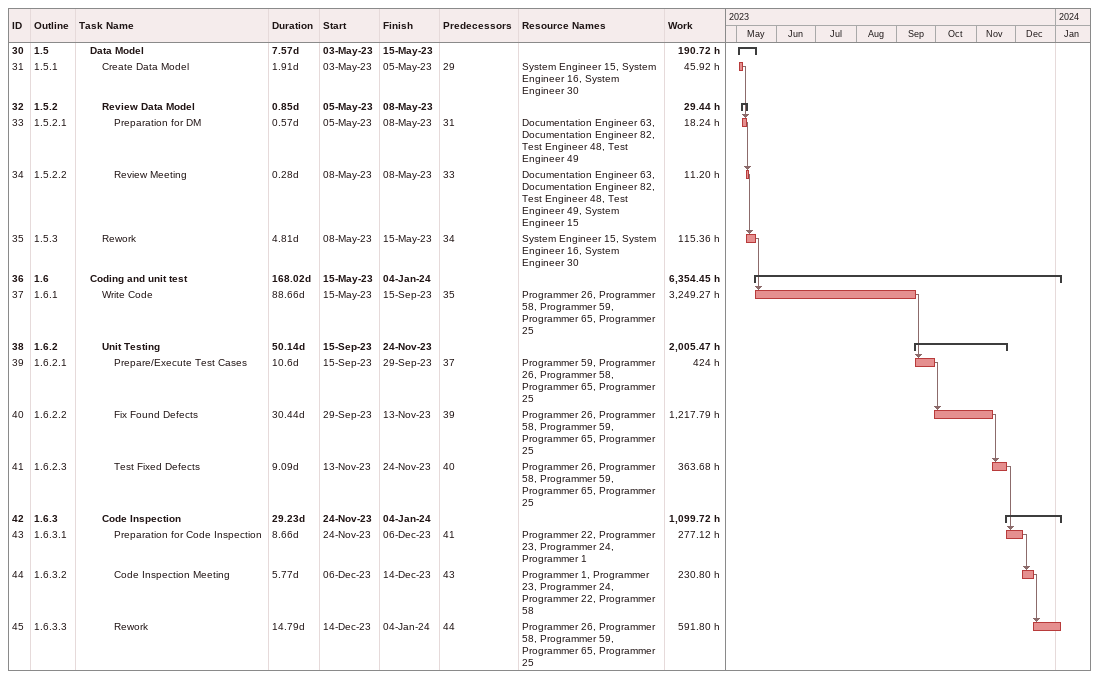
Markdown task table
| ID | WBS | Task | Duration | Start | Finish | Predecessors | Resources | Work (h) |
|---|---|---|---|---|---|---|---|---|
| 30 | 1.5 | **Data Model** | 7.57d | 2023-05-03 | 2023-05-15 |  |  | 190.72 |
| 31 | 1.5.1 | Create Data Model | 1.91d | 2023-05-03 | 2023-05-05 | 29 | System Engineer 15, System Engineer 16, System Engineer 30 | 45.92 |
| 32 | 1.5.2 | **Review Data Model** | 0.85d | 2023-05-05 | 2023-05-08 |  |  | 29.44 |
| 33 | 1.5.2.1 | Preparation for DM | 0.57d | 2023-05-05 | 2023-05-08 | 31 | Documentation Engineer 63, Documentation Engineer 82, Test Engineer 48, Test Engineer 49 | 18.24 |
| 34 | 1.5.2.2 | Review Meeting | 0.28d | 2023-05-08 | 2023-05-08 | 33 | Documentation Engineer 63, Documentation Engineer 82, Test Engineer 48, Test Engineer 49, System Engineer 15 | 11.20 |
| 35 | 1.5.3 | Rework | 4.81d | 2023-05-08 | 2023-05-15 | 34 | System Engineer 15, System Engineer 16, System Engineer 30 | 115.36 |
| 36 | 1.6 | **Coding and unit test** | 168.02d | 2023-05-15 | 2024-01-04 |  |  | 6354.45 |
| 37 | 1.6.1 | Write Code | 88.66d | 2023-05-15 | 2023-09-15 | 35 | Programmer 26, Programmer 58, Programmer 59, Programmer 65, Programmer 25 | 3249.27 |
| 38 | 1.6.2 | **Unit Testing** | 50.14d | 2023-09-15 | 2023-11-24 |  |  | 2005.47 |
| 39 | 1.6.2.1 | Prepare/Execute Test Cases | 10.6d | 2023-09-15 | 2023-09-29 | 37 | Programmer 59, Programmer 26, Programmer 58, Programmer 65, Programmer 25 | 424 |
| 40 | 1.6.2.2 | Fix Found Defects | 30.44d | 2023-09-29 | 2023-11-13 | 39 | Programmer 26, Programmer 58, Programmer 59, Programmer 65, Programmer 25 | 1217.79 |
| 41 | 1.6.2.3 | Test Fixed Defects | 9.09d | 2023-11-13 | 2023-11-24 | 40 | Programmer 26, Programmer 58, Programmer 59, Programmer 65, Programmer 25 | 363.68 |
| 42 | 1.6.3 | **Code Inspection** | 29.23d | 2023-11-24 | 2024-01-04 |  |  | 1099.72 |
| 43 | 1.6.3.1 | Preparation for Code Inspection | 8.66d | 2023-11-24 | 2023-12-06 | 41 | Programmer 22, Programmer 23, Programmer 24, Programmer 1 | 277.12 |
| 44 | 1.6.3.2 | Code Inspection Meeting | 5.77d | 2023-12-06 | 2023-12-14 | 43 | Programmer 1, Programmer 23, Programmer 24, Programmer 22, Programmer 58 | 230.80 |
| 45 | 1.6.3.3 | Rework | 14.79d | 2023-12-14 | 2024-01-04 | 44 | Programmer 26, Programmer 58, Programmer 59, Programmer 65, Programmer 25 | 591.80 |
